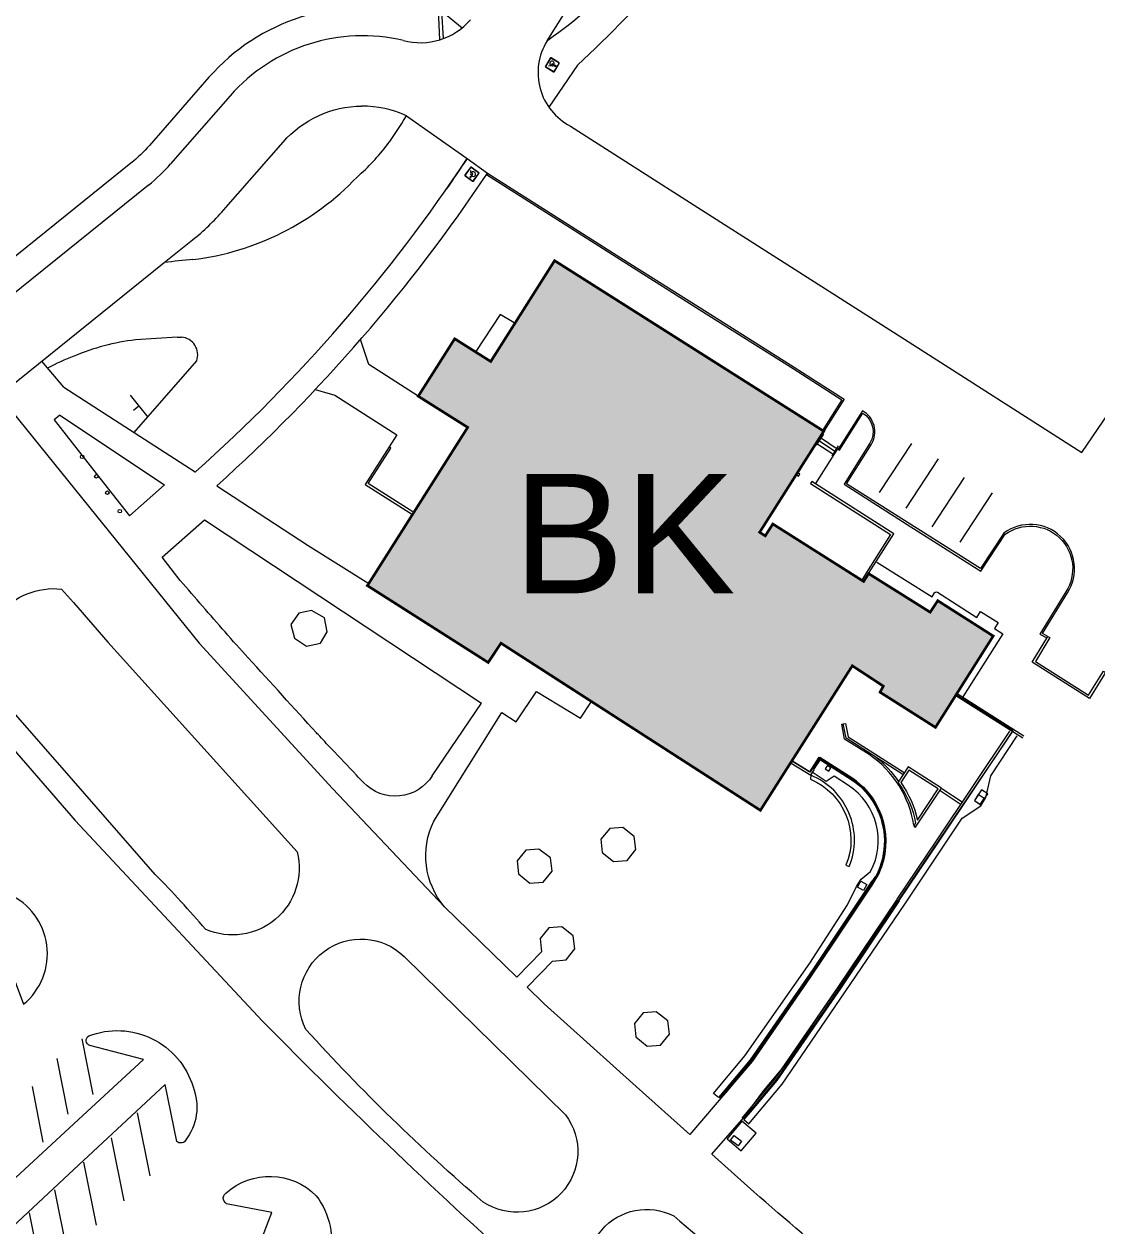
# Model space of a CAD drawing. Header units: feet. Extents: x 6763715 to 6770513, y 1886699 to 1891873.
# Drawn here: x 6765183.5 to 6765488.8, y 1888911.5 to 1889253.4 of the extents above; entities that cross this region are included whole.
import ezdxf

# ---------------------------------------------------------------- set-up
doc = ezdxf.new("R2010")
doc.units = ezdxf.units.FT
doc.header["$LTSCALE"] = 48
doc.header["$MEASUREMENT"] = 0
doc.layers.get('0').update_dxf_attribs({"lineweight": 0})
for name, color, linetype in [('1-Bookstore Gates - Off', 5, 'Continuous'), ('C-BLDG', 7, 'Continuous'), ('CPVMT', 4, 'Continuous'), ('L-Curb-Prop', 5, 'Continuous')]:
    doc.layers.add(name, color=color, linetype=linetype)
for name, color, linetype, lineweight in [('C-BLDG-HTCH', 253, 'Continuous', 0), ('C-BLDG-IDEN', 7, 'Continuous', 50), ('C-PKNG-STRP', 3, 'Continuous', 0), ('C-ROAD', 5, 'Continuous', 0), ('Handicap signs', 5, 'Continuous', 0), ('L-SITE-WALK', 6, 'Continuous', 0), ('L-SITE-WALL', 32, 'Continuous', 0)]:
    doc.layers.add(name, color=color, linetype=linetype, lineweight=lineweight)
doc.styles.add('Campus_Base_Map_NEW$0$STANDARD', font='arial.ttf', dxfattribs={"height": 3.8})

# ---------------------------------------------------------------- blocks, each defined once
blk = doc.blocks.new('Campus_Base_Map_NEW$0$S1')
for points in [[(-0.0833, 0), (0.0833, 0)], [(0, 0), (0, -0.0417)]]:
    blk.add_lwpolyline(points)
blk = doc.blocks.new('Campus_Base_Map_NEW$0$Site Plan$0$HANDI')
for p, q in [((0, 0.079), (0, 0)), ((0, 0), (0.062, 0)), ((0.062, 0), (0.094, -0.039))]:
    blk.add_line(p, q)
blk.add_circle((0, 0.094), 0.015)
blk.add_arc((-0.006, -0.006), 0.0541, 90, 0)
blk = doc.blocks.new('Campus_Base_Map_NEW$0$handicap')
at = {"layer": 'C-PKNG-STRP'}
blk.add_line((563729.991, 157499.5), (563730.041, 157499.478), dxfattribs=at)
for points in [[(563729.849, 157499.398), (563730.056, 157499.316, 0.414214), (563730.074, 157499.324), (563730.156, 157499.53, 0.414214), (563730.148, 157499.548), (563729.942, 157499.63, 0.414214), (563729.924, 157499.622), (563729.842, 157499.416, 0.414214)], [(563729.852, 157499.404), (563730.059, 157499.322, 0.414214), (563730.068, 157499.326), (563730.149, 157499.533, 0.414214), (563730.146, 157499.542), (563729.939, 157499.624, 0.414214), (563729.93, 157499.62), (563729.848, 157499.413, 0.414214)]]:
    blk.add_lwpolyline(points, format="xyb", close=True, dxfattribs=at)
at = {"layer": 'C-PKNG-STRP', "rotation": 335.9749199039166}
blk.add_blockref('Campus_Base_Map_NEW$0$Site Plan$0$HANDI', (563729.975, 157499.464), dxfattribs=at)

msp = doc.modelspace()

# ---------------------------------------------------------------- hatches: boundary and pattern name
at = {"layer": 'C-BLDG-HTCH'}
msp.add_hatch(color=256, dxfattribs=at).paths.add_polyline_path([(6765393.01, 1889029.71), (6765319.2, 1889077.26), (6765315.57, 1889071.77), (6765281.2, 1889093.63), (6765309.73, 1889138.65), (6765295.67, 1889147.51), (6765306.04, 1889163.85), (6765316.29, 1889157.39), (6765334.46, 1889186.08), (6765411.05, 1889137.56), (6765392.8, 1889108.81), (6765394.4, 1889107.79), (6765396.55, 1889111.17), (6765406.66, 1889104.77), (6765422.39, 1889094.82), (6765423.81, 1889097.05), (6765441.32, 1889086.07), (6765443.48, 1889089.35), (6765459.26, 1889079.3), (6765442.83, 1889053.31), (6765427.05, 1889063.32), (6765428, 1889065.04), (6765419.17, 1889070.83)])

# ---------------------------------------------------------------- linework, layer by layer
at = {"layer": '1-Bookstore Gates - Off', "lineweight": 0}
for points in [[(6765291.5, 1889225.99), (6765292.36, 1889227.28)], [(6765292.36, 1889227.28), (6765309.56, 1889215.11)]]:
    msp.add_lwpolyline(points, dxfattribs=at)
for centre, radius, start, end in [((6765279.77, 1889200.01), 30.03, 65.2147, 90.3945), ((6765146.94, 1889317.22), 170.94, 324.9984, 327.7449)]:
    msp.add_arc(centre, radius, start, end, dxfattribs=at)
at = {"layer": 'C-BLDG', "const_width": 0.75}
msp.add_lwpolyline([(6765393.01, 1889029.71), (6765319.2, 1889077.26), (6765315.57, 1889071.77), (6765281.2, 1889093.63), (6765309.73, 1889138.65), (6765295.67, 1889147.51), (6765306.04, 1889163.85), (6765316.29, 1889157.39), (6765334.46, 1889186.08), (6765411.05, 1889137.56), (6765392.8, 1889108.81), (6765394.4, 1889107.79), (6765396.55, 1889111.17), (6765406.66, 1889104.77), (6765422.39, 1889094.82), (6765423.81, 1889097.05), (6765441.32, 1889086.07), (6765443.48, 1889089.35), (6765459.26, 1889079.3), (6765442.83, 1889053.31), (6765427.05, 1889063.32), (6765428, 1889065.04), (6765419.17, 1889070.83)], close=True, dxfattribs=at)
at = {"layer": 'C-PKNG-STRP'}
for points in [[(6765426.86, 1889120.11), (6765436.08, 1889134.1)], [(6765434.46, 1889115.67), (6765443.69, 1889129.67)], [(6765441.88, 1889110.39), (6765451.11, 1889124.38)], [(6765449.84, 1889106.01), (6765459.07, 1889120)], [(6765203.15, 1888948.89), (6765200.07, 1888964.73)], [(6765196.02, 1888943.24), (6765192.94, 1888959.09)], [(6765188.98, 1888935.28), (6765185.9, 1888951.12)], [(6765215.66, 1888943.66), (6765219.26, 1888925.73)], [(6765208.3, 1888936.57), (6765211.9, 1888918.63)], [(6765200.4, 1888929.6), (6765204.01, 1888911.66)], [(6765192.16, 1888921.76), (6765195.76, 1888903.82)], [(6765185, 1888915.19), (6765188.61, 1888897.26)]]:
    msp.add_lwpolyline(points, dxfattribs=at)
at = {"layer": 'C-ROAD', "lineweight": 0}
for p, q in [((6765332.31, 1889248.59), (6765366.74, 1889303.89)), ((6765242.14, 1889232.96), (6765225.2, 1889213.59)), ((6765240.25, 1889200.43), (6765257.2, 1889219.79)), ((6765218.91, 1889207.56), (6765170.28, 1889168.43)), ((6765223.42, 1889185.51), (6765231.45, 1889191.98)), ((6765178.76, 1889149.58), (6765223.42, 1889185.51)), ((6765227.18, 1889164.3), (6765215.24, 1889163.56)), ((6765165.77, 1889064.06), (6765198.05, 1889026.8)), ((6765198.05, 1889026.8), (6765251.39, 1888969.71))]:
    msp.add_line(p, q, dxfattribs=at)
at = {"layer": 'C-ROAD'}
for points in [[(6765257.2, 1889219.79, -0.214433), (6765279.56, 1889230.04, 1.102395)], [(6765278.26, 1889209.87, 0.050508), (6765286.97, 1889219.17, 0.964632)], [(6765415.1, 1889132.42), (6765415.52, 1889132.15), (6765422.19, 1889142.7, -0.404205), (6765424.16, 1889134.12), (6765416.84, 1889122.45), (6765434.75, 1889111.04), (6765455.78, 1889097.78), (6765462.69, 1889108.23, -0.833011), (6765479.92, 1889091.88), (6765472.55, 1889079.86), (6765474.5, 1889078.74), (6765474.76, 1889079.17), (6765473.24, 1889080.04), (6765480.35, 1889091.61, 0.835849), (6765462.32, 1889108.58), (6765455.63, 1889098.46), (6765435.02, 1889111.47), (6765417.53, 1889122.6), (6765424.59, 1889133.86, 0.426127), (6765422.03, 1889143.38), (6765415.1, 1889132.42)], [(6764880.49, 1888713.2), (6765164.65, 1888978.86), (6765177.4, 1888990.61), (6765183.38, 1888974.55, 0.554917), (6765179.19, 1889005.88), (6765173.27, 1889006.6), (6765175.84, 1888994.65), (6764981.99, 1888813.01), (6764877.95, 1888715.83)]]:
    msp.add_lwpolyline(points, format="xyb", dxfattribs=at)
for points in [[(6765338.95, 1889224.33), (6765375.18, 1889201.19), (6765434.04, 1889163.77), (6765484.43, 1889131.51)], [(6765315.08, 1889210.59), (6765353.06, 1889186.48), (6765377.59, 1889170.97), (6765402.37, 1889155.38), (6765416.16, 1889146.49), (6765410.66, 1889137.8)], [(6765315.36, 1889211.01), (6765353.33, 1889186.9), (6765377.86, 1889171.39), (6765402.64, 1889155.8), (6765416.84, 1889146.64), (6765411.05, 1889137.56)], [(6765295.67, 1889147.51), (6765281.62, 1889156.55), (6765279.26, 1889163.67)], [(6765266.38, 1889149.43), (6765271.89, 1889147.81), (6765289.54, 1889136.52), (6765287.35, 1889133.09)], [(6765197.68, 1889027.21), (6765198.05, 1889026.8), (6765251.39, 1888969.71)]]:
    msp.add_lwpolyline(points, dxfattribs=at)
for points in [[(6765197.68, 1888940.53), (6765217.47, 1888958.82), (6765202.25, 1888962.84, -0.6829), (6765201.94, 1888965.55, -0.435246), (6765231.58, 1888951.06, -0.267404), (6765229.35, 1888935.69, -0.441351), (6765226.99, 1888935.52), (6765223.64, 1888951.75), (6765197.68, 1888927.5), (6764922.76, 1888670.68), (6764916.11, 1888677.92), (6765094.76, 1888845.41)], [(6765250.45, 1888905.93), (6765254.03, 1888915.31), (6765241.61, 1888917.64, -0.672698), (6765240.96, 1888920.79, -0.402473), (6765266.63, 1888920.05, -0.230477), (6765270.37, 1888901.94, -0.504336), (6765267.29, 1888900.69)]]:
    msp.add_lwpolyline(points, format="xyb", close=True, dxfattribs=at)
at = {"layer": 'C-ROAD', "lineweight": 0}
for centre, radius, start, end in [((6765296.14, 1889267.34), 19.26, 255.8225, 318.4624), ((6765279.78, 1889200.04), 50, 76.5334, 138.8206), ((6765346.92, 1889239.55), 17.18, 148.228, 242.3559), ((6765187.57, 1889246.52), 50, 308.8204, 318.8209), ((6765222.45, 1889262.74), 76.88, 276.8164, 316.5465), ((6765187.57, 1889246.51), 70, 308.8204, 318.8209), ((6765250.52, 1888976.06), 211.2, 95.1461, 97.3722), ((6765223.47, 1889097.27), 66.8, 97.0764, 112.7066), ((6765225.67, 1889257.11), 92.82, 270.9338, 271.6384), ((6765227.87, 1889159.28), 5.06, 340.6862, 84.8138), ((6765227.28, 1889082.94), 81.52, 111.2892, 117.0573), ((6766412.53, 1890112.19), 1628.95, 224.53595, 228.286)]:
    msp.add_arc(centre, radius, start, end, dxfattribs=at)
at = {"layer": 'CPVMT', "lineweight": 0}
msp.add_lwpolyline([(6765267.85, 1889077.26), (6765269.78, 1889080.51), (6765269.01, 1889084.46), (6765265.29, 1889086.59), (6765261.72, 1889085.76), (6765259.46, 1889082.54), (6765260.43, 1889078.68), (6765263.85, 1889076.43)], close=True, dxfattribs=at)
at = {"layer": 'L-Curb-Prop', "lineweight": 0}
msp.add_lwpolyline([(6765309.56, 1889215.11, -0.0011), (6765303.72, 1889206.49, -3.163506)], format="xyb", dxfattribs=at)
msp.add_lwpolyline([(6765309.56, 1889215.11), (6765315.35, 1889210.99)], dxfattribs=at)
at = {"layer": 'L-SITE-WALK', "lineweight": 0}
for p, q in [((6765301.84, 1889248.87), (6765301.4, 1889257.45)), ((6765302.42, 1889257.08), (6765308.18, 1889252.31)), ((6765302.82, 1889249.28), (6765302.42, 1889257.08)), ((6765214.86, 1889137.23), (6765232.64, 1889157.61)), ((6765194.85, 1889150.11), (6765232.24, 1889126.05)), ((6765178.28, 1889145.39), (6765233.38, 1889077.26)), ((6765193.7, 1889142.08), (6765192.06, 1889140.8)), ((6765193.7, 1889142.08), (6765223.47, 1889122.34)), ((6765414.37, 1889131.66), (6765409.6, 1889134.85)), ((6765414.87, 1889132.43), (6765410.1, 1889135.63)), ((6765409.11, 1889134.07), (6765413.92, 1889130.9)), ((6765223.47, 1889122.34), (6765213.49, 1889113.53)), ((6765233.38, 1889077.26), (6765271.23, 1889035.95)), ((6765299.66, 1889039.53), (6765313.65, 1889060.16)), ((6765271.23, 1889035.95), (6765303.13, 1889002.27))]:
    msp.add_line(p, q, dxfattribs=at)
for points in [[(6765484.43, 1889131.51), (6765505.5, 1889162.44, -0.025735), (6765531.9, 1889194.73), (6765562.99, 1889227.93, -0.018103), (6765582.5, 1889243.79), (6765586.35, 1889250.63), (6765591.44, 1889247.6), (6765597.37, 1889257.68, 0.15172), (6765607.4, 1889311.48, 0.069781), (6765591.73, 1889364.57, 0.091022), (6765566.57, 1889404.5, 0.023217), (6765537.54, 1889429.92), (6765495.02, 1889459.51), (6765487.93, 1889448.05, -0.256393), (6765476.61, 1889441.82, 0.292854), (6765467.03, 1889436.41, -0.025095), (6765462.59, 1889423.06, -0.04505), (6765456.33, 1889410.48, -0.054826), (6765436.45, 1889387.03, 0.120811), (6765418.4, 1889361.63, -0.025326), (6765388.96, 1889300.2, -0.071702), (6765340.94, 1889241.67), (6765332.85, 1889229.7)], [(6765332.54, 1889248.78, 0.102066), (6765374.08, 1889293.25, 0.428342), (6765372.64, 1889300.24), (6765366.74, 1889303.89)], [(6765232.29, 1889126.02, 0.064721), (6765309.56, 1889215.11, 0.041759)], [(6765238.36, 1889122.05, 0.062686), (6765315.36, 1889211.01, 0.316037)], [(6765261.18, 1889017.92, -0.624288), (6765235.19, 1888995.85, 0.014854), (6765220.86, 1889011.5), (6765197.54, 1889038.1), (6765172.54, 1889066.62, -0.535452), (6765194.15, 1889092.67), (6765197.54, 1889088.8), (6765207.38, 1889077.55), (6765261.18, 1889017.92)], [(6765401.98, 1889043.8), (6765407.11, 1889040.63), (6765409.75, 1889044.87), (6765419.31, 1889038.75, -0.366387), (6765426.7, 1889011.79), (6765424.7, 1889008.39), (6765414.1, 1888992.51), (6765407.07, 1888982.04), (6765390.64, 1888958.3), (6765372.9, 1888937.52), (6765357.71, 1888951.11), (6765331.48, 1888974.7), (6765326.65, 1888979.4), (6765333.9, 1888986.85), (6765337.75, 1888987.17), (6765340.25, 1888990.28), (6765339.78, 1888994.05), (6765336.51, 1888996.57), (6765332.83, 1888996.29), (6765330.31, 1888993.25), (6765330.7, 1888989.48), (6765323.69, 1888982.27), (6765303.13, 1889002.27, -0.296864), (6765300.07, 1889026.64), (6765319.45, 1889057.5), (6765323.53, 1889054.9), (6765329.28, 1889063.47), (6765341.82, 1889055.89), (6765344.92, 1889060.69)], [(6765637.15, 1889020.86), (6765678.14, 1888995.45), (6765669.8, 1888980.25, -0.036631), (6765649.28, 1888947.17, -0.068979), (6765613.82, 1888902.18, -0.077059), (6765564.17, 1888867.11, -0.115922), (6765505.26, 1888856.42, -0.104977), (6765446.93, 1888875.67, -0.019155), (6765391.18, 1888921.18), (6765379.21, 1888931.88), (6765388.38, 1888942.45), (6765393.96, 1888950.05), (6765400.47, 1888957.73), (6765410.33, 1888972.32), (6765423.02, 1888990.45), (6765464.89, 1889052.33), (6765448.5, 1889062.65)], [(6765337.56, 1888943.11, -0.845103), (6765314.14, 1888918.29, -0.031538), (6765263.72, 1888967.39, -0.845956), (6765291.67, 1888988.16), (6765337.56, 1888943.11)], [(6765368.34, 1888914.36, 0.002596), (6765425.53, 1888865.82, -0.724423), (6765401.28, 1888843.13, -0.02584), (6765347.08, 1888889.49, -0.789654), (6765368.34, 1888914.36)]]:
    msp.add_lwpolyline(points, format="xyb", dxfattribs=at)
at = {"layer": 'L-SITE-WALK', "lineweight": 0, "flags": 128}
for points in [[(6765296.17, 1889256.12, -0.060688), (6765293.28, 1889256.45, 0.278675), (6765236.12, 1889238.23), (6765219.18, 1889218.86, -0.043663), (6765213.9, 1889213.79), (6765168.04, 1889176.89)], [(6765299.66, 1889039.53, -0.487274), (6765280.06, 1889037.62, -0.000353), (6765278.11, 1889039.68, -0.0007), (6765270.93, 1889047.26, -0.001322), (6765267.16, 1889051.27, -0.003214), (6765266.73, 1889051.74, -0.000082), (6765247.27, 1889073.11, -0.004542), (6765240.7, 1889080.46, -0.002292), (6765227.97, 1889095.1), (6765222.77, 1889101.71), (6765234.86, 1889112.39), (6765313.65, 1889060.16)]]:
    msp.add_lwpolyline(points, format="xyb", dxfattribs=at)
at = {"layer": 'L-SITE-WALK'}
for points in [[(6765322.97, 1889168.36), (6765318.99, 1889170.78), (6765312.07, 1889160.24)], [(6765410.97, 1889136.74), (6765408.85, 1889133.6)], [(6765413.45, 1889130.47), (6765415.26, 1889133.44)], [(6765432.54, 1889003.94), (6765415.79, 1888979.01), (6765397.71, 1888952.87), (6765390.11, 1888943.82), (6765388.29, 1888941.75), (6765389.74, 1888940.57), (6765399.18, 1888951.86), (6765417.1, 1888978.1), (6765434.11, 1889003.04), (6765450.41, 1889027.47), (6765455.76, 1889031.01), (6765457.18, 1889033.37), (6765458.56, 1889039.49), (6765466.11, 1889050.91)], [(6765444.61, 1889035.89), (6765450.4, 1889032.15)], [(6765449.89, 1889031.45), (6765444.12, 1889035.24)]]:
    msp.add_lwpolyline(points, dxfattribs=at)
at = {"layer": 'L-SITE-WALK', "lineweight": 0}
for points in [[(6765194.85, 1889150.11), (6765188.55, 1889157.46)], [(6765415.1, 1889132.42), (6765414.93, 1889132.53), (6765413.92, 1889130.9), (6765408.65, 1889122.66)], [(6765232.24, 1889126.05), (6765232.29, 1889126.02)], [(6765238.36, 1889122.05), (6765264.36, 1889105.06), (6765281.6, 1889094.26)]]:
    msp.add_lwpolyline(points, dxfattribs=at)
at = {"layer": 'L-SITE-WALK', "lineweight": 0, "flags": 128}
msp.add_lwpolyline([(6765192.06, 1889140.8), (6765205.09, 1889124.22), (6765213.49, 1889113.53)], dxfattribs=at)
at = {"layer": 'L-SITE-WALK'}
for points in [[(6765426.13, 1889100.31), (6765441.86, 1889090.45), (6765442.57, 1889091.59, -0.323696), (6765443.36, 1889091.77), (6765454.56, 1889084.61), (6765455.68, 1889086.32), (6765460.62, 1889083.15), (6765459.61, 1889081.43), (6765461.95, 1889079.9), (6765450.61, 1889061.96)], [(6765410.13, 1889044.1), (6765410.13, 1889044.1), (6765419.09, 1889038.33, -0.118571), (6765425.68, 1889031.12, -0.248209), (6765425.92, 1889011.12, -0.022173), (6765424.62, 1889009.47), (6765407.89, 1888984.46), (6765390.08, 1888958.73), (6765382.67, 1888949.89), (6765381.11, 1888948.03), (6765379.67, 1888949.16), (6765388.61, 1888959.83), (6765388.61, 1888959.83), (6765407.05, 1888986.22), (6765417.76, 1889002.8), (6765420.33, 1889008.03), (6765421.66, 1889010.13), (6765424.36, 1889012.27, 0.385164), (6765418.09, 1889036.8), (6765414.02, 1889039.45), (6765411.68, 1889037.9), (6765408.04, 1889040.37)]]:
    msp.add_lwpolyline(points, format="xyb", dxfattribs=at)
at = {"layer": 'L-SITE-WALK', "lineweight": 0}
for points in [[(6765411.44, 1889041.47), (6765412.45, 1889040.82), (6765413.1, 1889041.83), (6765412.09, 1889042.48)], [(6765455.91, 1889035.59), (6765453.9, 1889032.55), (6765455.68, 1889031.37), (6765457.69, 1889034.41)], [(6765455.02, 1889034.19), (6765453.91, 1889032.53), (6765455.57, 1889031.41), (6765456.68, 1889033.08)], [(6765421.55, 1889009.58), (6765423.32, 1889008.65), (6765422.38, 1889006.88), (6765420.61, 1889007.81)], [(6765387.76, 1888941.25), (6765383.52, 1888936.28), (6765387.53, 1888932.85), (6765391.78, 1888937.83)], [(6765385.52, 1888937.21), (6765387.65, 1888935.58), (6765386.67, 1888934.23), (6765384.54, 1888935.86)]]:
    msp.add_lwpolyline(points, close=True, dxfattribs=at)
at = {"layer": 'L-SITE-WALK'}
for points in [[(6765348.03, 1889017.73), (6765351.23, 1889015.11), (6765355.08, 1889015.43), (6765357.58, 1889018.54), (6765357.11, 1889022.3), (6765353.84, 1889024.83), (6765350.16, 1889024.55), (6765347.64, 1889021.5)], [(6765324.18, 1889011.61), (6765327.38, 1889008.98), (6765331.23, 1889009.3), (6765333.73, 1889012.41), (6765333.26, 1889016.17), (6765329.99, 1889018.7), (6765326.31, 1889018.42), (6765323.79, 1889015.38)], [(6765357.56, 1888965.26), (6765360.76, 1888962.63), (6765364.61, 1888962.95), (6765367.11, 1888966.06), (6765366.64, 1888969.82), (6765363.37, 1888972.35), (6765359.69, 1888972.07), (6765357.17, 1888969.03)]]:
    msp.add_lwpolyline(points, close=True, dxfattribs=at)
at = {"layer": 'L-SITE-WALK', "lineweight": 0}
for centre in [(6765200.05, 1889130.27), (6765204.07, 1889124.7), (6765207.21, 1889120.07), (6765210.75, 1889114.82)]:
    msp.add_circle(centre, 0.5, dxfattribs=at)
at = {"layer": 'L-SITE-WALL', "lineweight": 0}
for points in [[(6765294.37, 1889114.45), (6765281.46, 1889122.64), (6765287.91, 1889132.73), (6765287.35, 1889133.09), (6765280.54, 1889122.44), (6765294.01, 1889113.88)], [(6765474.78, 1889079.2), (6765475.35, 1889078.85), (6765471.25, 1889072.05), (6765486.41, 1889062.44), (6765490.6, 1889069.3), (6765491.17, 1889068.95), (6765486.63, 1889061.52), (6765470.34, 1889071.84), (6765474.78, 1889079.2)], [(6765433.53, 1889039.9), (6765417.38, 1889050.22), (6765416.61, 1889054.31), (6765417.26, 1889054.43), (6765417.98, 1889050.63), (6765433.89, 1889040.46)], [(6765401.76, 1889043.15), (6765407.38, 1889039.68), (6765408.38, 1889041.4), (6765407.8, 1889041.74), (6765407.15, 1889040.61), (6765402.11, 1889043.72), (6765401.76, 1889043.15)]]:
    msp.add_lwpolyline(points, dxfattribs=at)
at = {"layer": 'L-SITE-WALL'}
for points in [[(6765403.21, 1889125.22), (6765403.88, 1889124.79), (6765404.24, 1889125.35), (6765403.57, 1889125.78)], [(6765422.39, 1889094.82), (6765423.81, 1889097.05), (6765430.99, 1889108.34), (6765407.61, 1889123.21), (6765407.25, 1889122.65), (6765430.07, 1889108.13), (6765423.25, 1889097.41), (6765421.83, 1889095.18)], [(6765468.01, 1889050.78), (6765449.02, 1889062.88)], [(6765467.65, 1889050.22), (6765448.66, 1889062.31)], [(6765431.97, 1889004.45), (6765431.97, 1889004.45), (6765443.14, 1889021.04), (6765443.14, 1889021.04), (6765464.02, 1889052.24)], [(6765432.52, 1889004.08), (6765443.66, 1889020.61), (6765443.66, 1889020.61), (6765464.57, 1889051.87)], [(6765387.79, 1888942.15), (6765389.62, 1888944.36), (6765397.09, 1888953.28), (6765415.15, 1888979.41), (6765431.91, 1889004.38)], [(6765388.18, 1888941.83), (6765390.01, 1888944.04), (6765397.48, 1888952.97), (6765415.57, 1888979.13), (6765432.32, 1889004.1)]]:
    msp.add_lwpolyline(points, dxfattribs=at)
at = {"layer": 'L-SITE-WALL', "lineweight": 0}
for points in [[(6765436.66, 1889025.47, 0.20925), (6765423.93, 1889045.58), (6765416.91, 1889050), (6765416.16, 1889054.18), (6765416.61, 1889054.26)], [(6765407.38, 1889039.68), (6765407.24, 1889038.55, -0.414069), (6765417.36, 1889014.1), (6765418.29, 1889013.72, 0.414998), (6765407.38, 1889039.68, 0.697748)]]:
    msp.add_lwpolyline(points, format="xyb", dxfattribs=at)
at = {"layer": 'L-SITE-WALL'}
for points in [[(6765381.42, 1888947.81), (6765383, 1888949.63), (6765390.39, 1888958.49), (6765408.16, 1888984.17), (6765424.87, 1889009.22, 0.025818), (6765425.98, 1889011.05, 0.250872), (6765425.76, 1889031.18, 0.116805), (6765419.17, 1889038.47), (6765410.11, 1889044.26), (6765408.35, 1889041.62)], [(6765381.66, 1888947.6), (6765383.24, 1888949.42), (6765390.64, 1888958.3), (6765408.42, 1888983.99), (6765425.13, 1889009.04, 0.025827), (6765426.26, 1889010.9, 0.250901), (6765426.04, 1889031.33, 0.116868), (6765419.34, 1889038.73), (6765409.96, 1889044.74), (6765408.06, 1889041.77)], [(6765425.83, 1889044.82, -0.079392), (6765432.34, 1889037.87, -0.209319)]]:
    msp.add_lwpolyline(points, format="xyb", dxfattribs=at)
for points in [[(6765437.13, 1889024.9), (6765444.54, 1889036.04), (6765435.03, 1889042.1), (6765432.23, 1889037.69), (6765432.45, 1889037.19, -0.111132), (6765437.17, 1889026.1), (6765436.65, 1889025.23)], [(6765437.69, 1889026.93), (6765443.61, 1889035.84), (6765435.23, 1889041.18), (6765432.98, 1889037.63), (6765433.03, 1889037.52, -0.103951)]]:
    msp.add_lwpolyline(points, format="xyb", close=True, dxfattribs=at)

# ---------------------------------------------------------------- block references
at = {"layer": 'C-PKNG-STRP'}
for name, p, xscale, yscale, zscale, rotation in [('Campus_Base_Map_NEW$0$handicap', (13787853.99, 2023161), 12.00000000000002, 12.00000000000002, 12.00000000000002, 165.4830136885662), ('Campus_Base_Map_NEW$0$S1', (6765216.19, 1889144.71), 47.99999999999991, 47.99999999999991, 47.99999999999991, 308.9262040503733)]:
    msp.add_blockref(name, p, dxfattribs=dict(at, xscale=xscale, yscale=yscale, zscale=zscale, rotation=rotation))
at = {"layer": 'Handicap signs', "xscale": 12.00000000000001, "yscale": 12.00000000000001, "zscale": 12.00000000000001, "rotation": 260.8402190075392}
msp.add_blockref('Campus_Base_Map_NEW$0$handicap', (5976310.99, 8868603.98), dxfattribs=at)

# ---------------------------------------------------------------- texts
at = {"layer": 'C-BLDG-IDEN', "insert": (6765322.58, 1889125.43), "char_height": 34, "width": 2422.9802, "attachment_point": 1, "rotation": 360, "style": 'Campus_Base_Map_NEW$0$STANDARD'}
msp.add_mtext('BK', dxfattribs=at)

doc.saveas('drawing.dxf')
